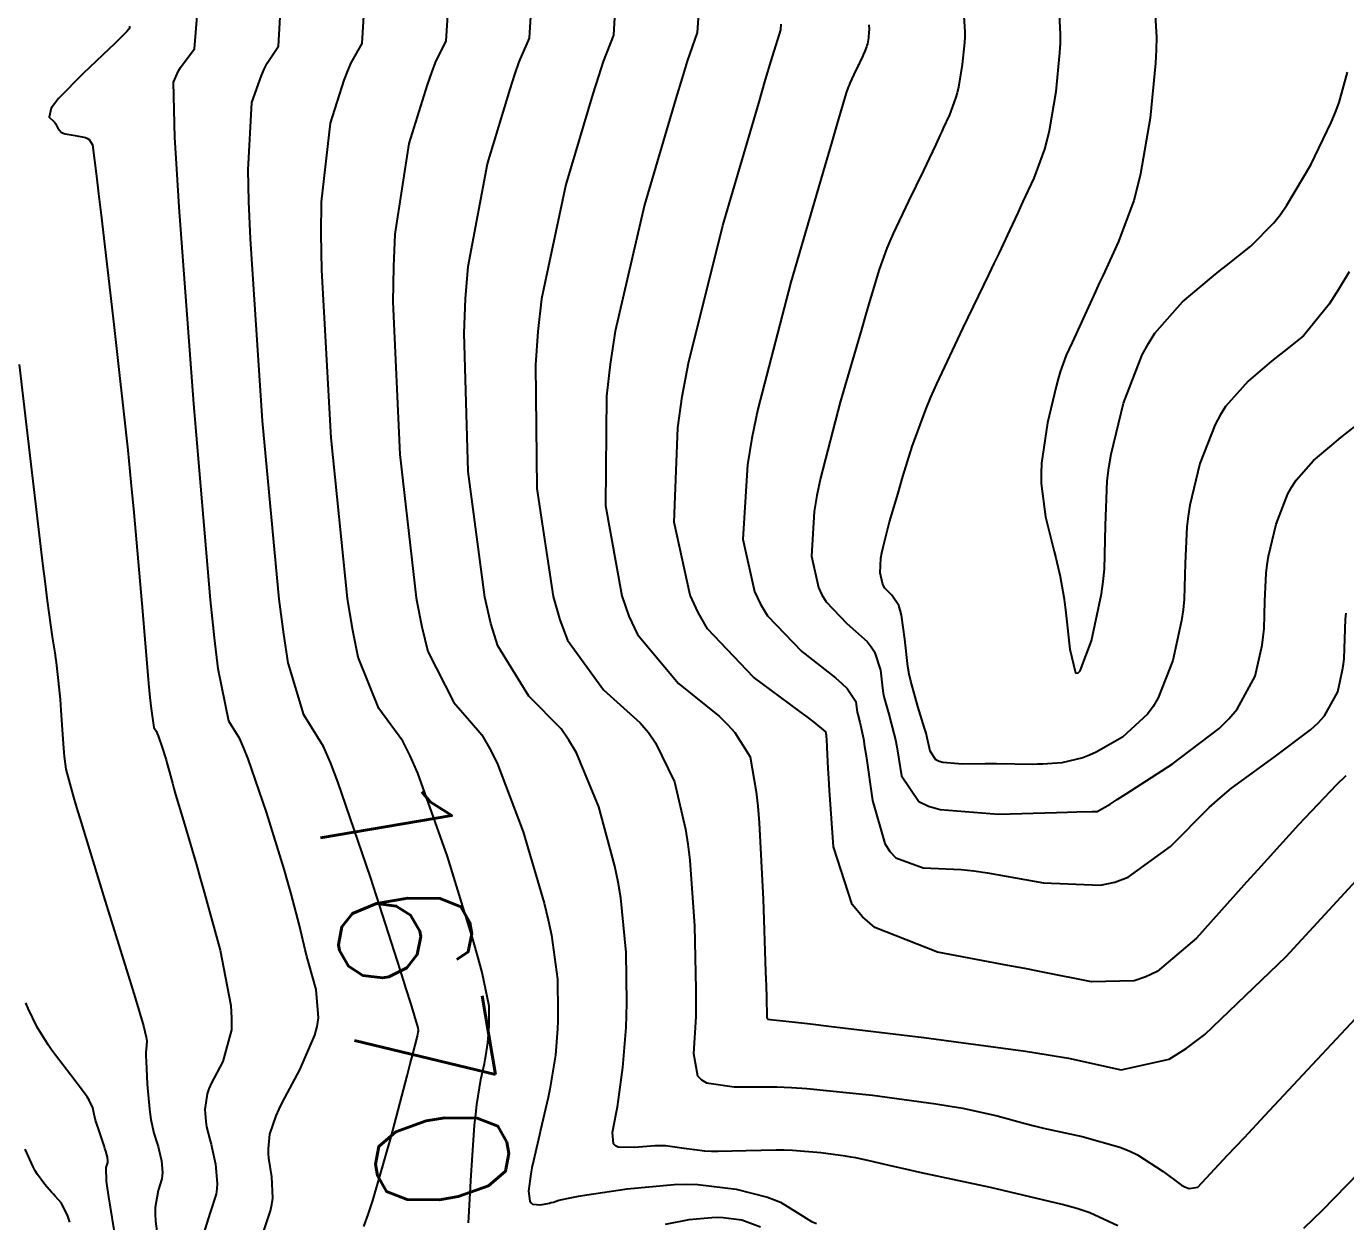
# Model space of a CAD drawing. Header units: metres. Extents: x 837475 to 838479, y 1189012 to 1191015.
# Drawn here: x 837736.96 to 837774.59, y 1189105.95 to 1189140.05 of the extents above; entities that cross this region are included whole.
import ezdxf

# ---------------------------------------------------------------- set-up
doc = ezdxf.new("R2010")
doc.units = ezdxf.units.M
doc.header["$LTSCALE"] = 0.3
doc.layers.add('COTAS 10', color=1, linetype='Continuous')
doc.layers.add('COTAS INT', color=252, linetype='Continuous')
doc.styles.get("Standard").update_dxf_attribs({"font": 'simplex.shx'})

msp = doc.modelspace()

# ---------------------------------------------------------------- linework, layer by layer
at = {"layer": 'COTAS 10'}
for points, elevation in [([(837749.571, 1189105.919), (837749.652, 1189107.282), (837749.747, 1189108.703), (837749.776, 1189109.016), (837749.805, 1189109.294), (837749.92, 1189110.006), (837750.026, 1189110.46), (837750.049, 1189110.576), (837750.07, 1189110.687), (837750.127, 1189111.05), (837750.156, 1189111.415), (837750.161, 1189111.526), (837750.163, 1189111.643), (837750.157, 1189112.104), (837749.965, 1189113.056), (837749.85, 1189113.483), (837749.709, 1189113.98), (837748.976, 1189116.366), (837748.124, 1189118.745), (837747.907, 1189119.238), (837747.698, 1189119.66), (837747.013, 1189120.588), (837746.42, 1189122.053), (837746.269, 1189122.814), (837746.189, 1189123.324), (837746.124, 1189123.729), (837745.651, 1189128.316), (837745.384, 1189133.095), (837745.37, 1189134.131), (837745.381, 1189135.042), (837745.634, 1189137.295), (837746.028, 1189138.519), (837746.128, 1189138.782), (837746.224, 1189139.012), (837746.537, 1189139.567), (837746.624, 1189140.987)], 1670), ([(837774.599, 1189118.67), (837774.33, 1189118.413), (837773.244, 1189117.277), (837772.086, 1189115.991), (837771.77, 1189115.639), (837771.456, 1189115.289), (837770.342, 1189114.038), (837769.213, 1189113.093), (837768.89, 1189112.935), (837768.562, 1189112.822), (837767.34, 1189112.79), (837765.905, 1189113.08), (837765.443, 1189113.17), (837764.953, 1189113.264), (837762.948, 1189113.641), (837761.162, 1189114.347), (837760.81, 1189114.65), (837760.519, 1189114.998), (837759.984, 1189116.642), (837759.874, 1189118.261), (837759.853, 1189118.594), (837759.835, 1189118.877), (837759.801, 1189119.484), (837759.789, 1189119.723), (837759.785, 1189119.773), (837759.78, 1189119.817), (837759.763, 1189119.922), (837759.435, 1189120.199), (837759.235, 1189120.351), (837758.988, 1189120.537), (837757.702, 1189121.484), (837756.385, 1189122.869), (837756.119, 1189123.331), (837755.895, 1189123.827), (837755.439, 1189125.905), (837755.543, 1189128.603), (837755.671, 1189129.491), (837755.844, 1189130.439), (837756.826, 1189134.373), (837757.85, 1189137.863), (837758.048, 1189138.532), (837758.209, 1189139.073), (837758.483, 1189139.951), (837758.493, 1189140.111)], 1680), ([(837739.515, 1189105.426), (837739.308, 1189106.659), (837739.273, 1189106.904), (837739.247, 1189107.108), (837739.236, 1189107.495), (837739.273, 1189107.61), (837739.278, 1189107.642), (837739.28, 1189107.674), (837739.27, 1189107.789), (837739.222, 1189107.965), (837739.2, 1189108.036), (837739.174, 1189108.115), (837739.052, 1189108.482), (837738.933, 1189108.852), (837738.91, 1189108.934), (837738.89, 1189109.006), (837738.855, 1189109.195), (837738.753, 1189109.417), (837738.692, 1189109.511), (837738.617, 1189109.619), (837738.226, 1189110.127), (837737.786, 1189110.703), (837737.679, 1189110.854), (837737.579, 1189111.001), (837737.271, 1189111.501), (837737.012, 1189112.029), (837736.943, 1189112.194)], 1660), ([(837757.902, 1189105.799), (837757.373, 1189105.999), (837756.838, 1189106.064), (837756.677, 1189106.067), (837756.51, 1189106.065), (837755.86, 1189106.003), (837755.183, 1189105.872)], 1670)]:
    msp.add_lwpolyline(points, dxfattribs=dict(at, elevation=elevation))
at = {"layer": 'COTAS INT'}
for points, elevation in [([(837743.671, 1189105.524), (837743.927, 1189106.257), (837743.965, 1189106.445), (837743.989, 1189106.627), (837743.958, 1189107.232), (837743.875, 1189107.762), (837743.866, 1189107.897), (837743.863, 1189108.026), (837743.903, 1189108.45), (837744.082, 1189108.968), (837744.167, 1189109.157), (837744.268, 1189109.365), (837744.759, 1189110.281), (837745.191, 1189111.268), (837745.253, 1189111.521), (837745.272, 1189111.641), (837745.291, 1189111.766), (837745.224, 1189112.576), (837745.013, 1189113.314), (837744.96, 1189113.513), (837744.947, 1189113.566), (837744.909, 1189113.71), (837744.747, 1189114.401), (837744.513, 1189115.308), (837744.418, 1189115.641), (837744.309, 1189116.009), (837743.805, 1189117.632), (837743.282, 1189119.159), (837743.161, 1189119.465), (837743.05, 1189119.722), (837742.737, 1189120.229), (837742.433, 1189121.726), (837742.329, 1189122.607), (837742.216, 1189123.689), (837741.737, 1189129.28), (837741.321, 1189134.892), (837741.249, 1189135.987), (837741.195, 1189136.883), (837741.157, 1189138.464), (837741.299, 1189138.782), (837741.36, 1189138.882), (837741.43, 1189138.987), (837741.759, 1189139.413), (837741.898, 1189141.166)], 1666), ([(837746.585, 1189105.812), (837746.711, 1189106.161), (837746.844, 1189106.557), (837747.365, 1189108.377), (837747.818, 1189110.111), (837747.907, 1189110.453), (837747.981, 1189110.734), (837748.116, 1189111.247), (837748.139, 1189111.357), (837748.143, 1189111.383), (837748.144, 1189111.408), (837748.14, 1189111.483), (837747.922, 1189112.181), (837747.79, 1189112.599), (837747.627, 1189113.114), (837746.778, 1189115.782), (837745.846, 1189118.501), (837745.631, 1189119.048), (837745.434, 1189119.505), (837744.875, 1189120.409), (837744.426, 1189121.89), (837744.299, 1189122.71), (837744.262, 1189122.999), (837744.17, 1189123.709), (837743.694, 1189128.798), (837743.353, 1189133.993), (837743.309, 1189135.059), (837743.288, 1189135.963), (837743.395, 1189137.879), (837743.664, 1189138.65), (837743.744, 1189138.832), (837743.827, 1189138.999), (837744.148, 1189139.49), (837744.25, 1189141.162)], 1668), ([(837748.998, 1189140.812), (837748.926, 1189139.643), (837748.621, 1189139.024), (837748.512, 1189138.732), (837748.393, 1189138.388), (837747.872, 1189136.71), (837747.473, 1189134.122), (837747.43, 1189133.203), (837747.416, 1189132.197), (837747.609, 1189127.834), (837748.079, 1189123.748), (837748.099, 1189123.647), (837748.239, 1189122.917), (837748.413, 1189122.216), (837749.151, 1189120.767), (837749.599, 1189120.25), (837749.956, 1189119.836), (837750.172, 1189119.461), (837750.386, 1189119.036), (837751.134, 1189117.077), (837751.727, 1189115.038), (837751.844, 1189114.562), (837751.939, 1189114.125), (837752.111, 1189112.866), (837752.124, 1189111.92), (837752.119, 1189111.681), (837752.111, 1189111.451), (837752.05, 1189110.702), (837751.934, 1189109.957), (837751.89, 1189109.729), (837751.842, 1189109.492), (837751.625, 1189108.56), (837751.595, 1189108.429), (837751.421, 1189107.69), (837751.381, 1189107.492), (837751.347, 1189107.313), (837751.282, 1189106.824), (837751.323, 1189106.539), (837751.356, 1189106.49), (837751.397, 1189106.454), (837751.625, 1189106.428), (837751.881, 1189106.484), (837751.921, 1189106.495), (837751.94, 1189106.499), (837751.994, 1189106.513), (837752.147, 1189106.563), (837752.52, 1189106.642), (837752.712, 1189106.675), (837752.944, 1189106.713), (837754.101, 1189106.891), (837755.436, 1189107.017), (837755.779, 1189107.023), (837756.11, 1189107.015), (837757.208, 1189106.882), (837758.097, 1189106.648), (837758.296, 1189106.578), (837758.474, 1189106.504), (837758.949, 1189106.217), (837759.358, 1189105.956), (837759.496, 1189105.899)], 1672), ([(837768.095, 1189105.829), (837767.293, 1189106.208), (837766.93, 1189106.325), (837766.506, 1189106.446), (837764.465, 1189106.928), (837762.449, 1189107.357), (837762.041, 1189107.446), (837761.697, 1189107.522), (837760.999, 1189107.687), (837760.622, 1189107.771), (837760.481, 1189107.796), (837760.324, 1189107.821), (837759.625, 1189107.915), (837758.81, 1189107.984), (837758.58, 1189107.992), (837758.348, 1189107.996), (837757.494, 1189107.972), (837756.696, 1189107.951), (837756.499, 1189107.956), (837756.313, 1189107.966), (837755.728, 1189108.044), (837755.195, 1189108.114), (837755.042, 1189108.12), (837754.887, 1189108.12), (837754.305, 1189108.07), (837753.845, 1189108.081), (837753.766, 1189108.119), (837753.709, 1189108.173), (837753.677, 1189108.494), (837753.786, 1189109.035), (837753.818, 1189109.227), (837753.851, 1189109.438), (837753.973, 1189110.354), (837754.065, 1189111.487), (837754.078, 1189111.835), (837754.085, 1189112.197), (837754.066, 1189113.627), (837753.913, 1189115.194), (837753.837, 1189115.642), (837753.745, 1189116.096), (837753.291, 1189117.788), (837752.648, 1189119.326), (837752.438, 1189119.684), (837752.214, 1189120.011), (837751.288, 1189120.946), (837750.406, 1189122.379), (837750.209, 1189123.021), (837750.033, 1189123.768), (837749.566, 1189127.352), (837749.448, 1189131.298), (837749.49, 1189132.275), (837749.566, 1189133.201), (837750.111, 1189136.126), (837750.757, 1189138.257), (837750.896, 1189138.682), (837751.018, 1189139.036), (837751.315, 1189139.72), (837751.372, 1189140.637)], 1674), ([(837774.692, 1189133.047), (837774.391, 1189132.549), (837774.119, 1189132.126), (837773.392, 1189131.226), (837772.826, 1189130.779), (837772.657, 1189130.642), (837772.483, 1189130.499), (837771.809, 1189129.934), (837771.167, 1189129.207), (837771.013, 1189128.961), (837770.87, 1189128.696), (837770.436, 1189127.58), (837770.149, 1189126.388), (837770.098, 1189126.076), (837770.059, 1189125.771), (837770.019, 1189124.734), (837769.988, 1189123.708), (837769.955, 1189123.41), (837769.911, 1189123.106), (837769.662, 1189121.957), (837769.248, 1189120.9), (837769.1, 1189120.653), (837768.937, 1189120.427), (837768.229, 1189119.775), (837767.476, 1189119.345), (837767.284, 1189119.259), (837767.099, 1189119.187), (837766.495, 1189119.043), (837765.952, 1189119.006), (837765.806, 1189119), (837765.662, 1189118.997), (837765.159, 1189119.004), (837764.631, 1189119.018), (837764.307, 1189119.018), (837763.663, 1189119.005), (837763.107, 1189119.049), (837762.998, 1189119.083), (837762.907, 1189119.128), (837762.74, 1189119.37), (837762.66, 1189119.753), (837762.624, 1189119.886), (837762.583, 1189120.031), (837762.387, 1189120.651), (837762.189, 1189121.369), (837762.146, 1189121.576), (837762.108, 1189121.786), (837762.018, 1189122.572), (837761.927, 1189123.255), (837761.889, 1189123.4), (837761.846, 1189123.526), (837761.645, 1189123.823), (837761.45, 1189124.025), (837761.411, 1189124.092), (837761.378, 1189124.163), (837761.311, 1189124.459), (837761.337, 1189124.88), (837761.363, 1189125.03), (837761.396, 1189125.195), (837761.582, 1189125.913), (837761.826, 1189126.739), (837761.895, 1189126.972), (837761.966, 1189127.207), (837762.228, 1189128.071), (837762.614, 1189129.123), (837762.762, 1189129.477), (837762.929, 1189129.857), (837763.678, 1189131.454), (837764.413, 1189132.961), (837764.569, 1189133.285), (837764.705, 1189133.568), (837765.028, 1189134.252), (837765.247, 1189134.732), (837765.318, 1189134.887), (837765.394, 1189135.051), (837765.705, 1189135.721), (837766.009, 1189136.546), (837766.08, 1189136.807), (837766.146, 1189137.083), (837766.337, 1189138.197), (837766.444, 1189139.3), (837766.457, 1189139.569), (837766.462, 1189139.821), (837766.419, 1189140.599)], 1686), ([(837769.133, 1189140.852), (837769.194, 1189139.746), (837769.187, 1189139.387), (837769.169, 1189139.005), (837769.017, 1189137.435), (837768.745, 1189135.849), (837768.651, 1189135.457), (837768.55, 1189135.085), (837768.117, 1189133.912), (837767.675, 1189132.958), (837767.567, 1189132.725), (837767.466, 1189132.505), (837767.154, 1189131.821), (837766.908, 1189131.283), (837766.848, 1189131.154), (837766.792, 1189131.034), (837766.621, 1189130.675), (837766.45, 1189130.196), (837766.394, 1189130), (837766.334, 1189129.776), (837766.09, 1189128.743), (837765.918, 1189127.594), (837765.905, 1189127.298), (837765.906, 1189127.012), (837766.034, 1189126.061), (837766.234, 1189125.26), (837766.281, 1189125.069), (837766.324, 1189124.891), (837766.45, 1189124.359), (837766.554, 1189123.771), (837766.583, 1189123.557), (837766.613, 1189123.322), (837766.726, 1189122.289), (837766.89, 1189121.61), (837766.952, 1189121.598), (837767.023, 1189121.662), (837767.34, 1189122.526), (837767.625, 1189123.859), (837767.675, 1189124.217), (837767.713, 1189124.571), (837767.745, 1189125.812), (837767.794, 1189127.085), (837767.842, 1189127.459), (837767.905, 1189127.843), (837768.258, 1189129.306), (837768.79, 1189130.677), (837768.966, 1189131.002), (837769.155, 1189131.304), (837769.943, 1189132.197), (837770.771, 1189132.89), (837770.985, 1189133.066), (837771.192, 1189133.234), (837771.886, 1189133.783), (837772.546, 1189134.445), (837772.731, 1189134.684), (837772.918, 1189134.948), (837773.603, 1189136.103), (837774.185, 1189137.306), (837774.306, 1189137.601), (837774.41, 1189137.878), (837774.643, 1189138.741)], 1688), ([(837753.745, 1189140.462), (837753.704, 1189139.797), (837753.415, 1189139.048), (837753.28, 1189138.632), (837753.121, 1189138.125), (837752.349, 1189135.541), (837751.658, 1189132.28), (837751.551, 1189131.347), (837751.479, 1189130.4), (837751.524, 1189126.869), (837751.987, 1189123.788), (837752.179, 1189123.124), (837752.399, 1189122.542), (837753.426, 1189121.125), (837754.472, 1189120.186), (837754.704, 1189119.906), (837754.91, 1189119.617), (837755.448, 1189118.499), (837755.764, 1189117.154), (837755.83, 1189116.721), (837755.888, 1189116.263), (837756.02, 1189114.389), (837756.06, 1189112.588), (837756.059, 1189112.175), (837756.053, 1189111.799), (837755.988, 1189110.752), (837756.106, 1189110.116), (837756.216, 1189110), (837756.359, 1189109.91), (837757.152, 1189109.803), (837758.371, 1189109.803), (837758.783, 1189109.782), (837759.226, 1189109.75), (837761.094, 1189109.559), (837762.902, 1189109.314), (837763.308, 1189109.25), (837763.673, 1189109.186), (837764.649, 1189108.969), (837765.453, 1189108.752), (837765.709, 1189108.689), (837765.979, 1189108.624), (837767.076, 1189108.381), (837768.156, 1189108.076), (837768.415, 1189107.972), (837768.656, 1189107.86), (837769.386, 1189107.385), (837769.913, 1189106.994), (837770.027, 1189106.935), (837770.128, 1189106.896), (837770.375, 1189106.933), (837771.224, 1189107.845), (837771.704, 1189108.358), (837772.29, 1189108.984), (837775.288, 1189112.187)], 1676), ([(837756.119, 1189140.286), (837756.094, 1189139.874), (837755.812, 1189139.06), (837755.664, 1189138.582), (837755.486, 1189137.994), (837754.588, 1189134.957), (837753.751, 1189131.36), (837753.611, 1189130.419), (837753.511, 1189129.502), (837753.481, 1189126.387), (837753.941, 1189123.808), (837754.149, 1189123.227), (837754.392, 1189122.705), (837755.564, 1189121.305), (837756.73, 1189120.362), (837756.969, 1189120.129), (837757.173, 1189119.908), (837757.605, 1189119.211), (837757.782, 1189118.212), (837757.823, 1189117.801), (837757.862, 1189117.332), (837757.974, 1189115.151), (837758.047, 1189113.078), (837758.06, 1189112.677), (837758.07, 1189112.351), (837758.082, 1189111.796), (837758.091, 1189111.744), (837758.1, 1189111.734), (837758.112, 1189111.727), (837758.178, 1189111.718), (837758.901, 1189111.642), (837759.327, 1189111.592), (837759.851, 1189111.53), (837762.562, 1189111.202), (837765.464, 1189110.813), (837766.108, 1189110.711), (837766.684, 1189110.613), (837768.192, 1189110.282), (837769.558, 1189110.588), (837770.045, 1189110.892), (837770.578, 1189111.29), (837772.897, 1189113.518), (837775.118, 1189115.931)], 1678), ([(837763.705, 1189140.346), (837763.73, 1189139.897), (837763.727, 1189139.751), (837763.719, 1189139.596), (837763.658, 1189138.96), (837763.547, 1189138.316), (837763.509, 1189138.157), (837763.468, 1189138.006), (837763.293, 1189137.53), (837763.113, 1189137.144), (837763.07, 1189137.049), (837763.029, 1189136.96), (837762.902, 1189136.682), (837762.716, 1189136.287), (837762.637, 1189136.124), (837762.547, 1189135.937), (837762.123, 1189135.067), (837761.69, 1189134.146), (837761.594, 1189133.926), (837761.509, 1189133.722), (837761.286, 1189133.115), (837761.021, 1189132.227), (837760.909, 1189131.846), (837760.779, 1189131.407), (837760.172, 1189129.333), (837759.61, 1189127.166), (837759.509, 1189126.667), (837759.433, 1189126.213), (837759.354, 1189124.941), (837759.555, 1189124.048), (837759.655, 1189123.832), (837759.773, 1189123.631), (837760.362, 1189123.02), (837760.943, 1189122.499), (837761.057, 1189122.354), (837761.151, 1189122.208), (837761.32, 1189121.682), (837761.379, 1189121.168), (837761.403, 1189121.031), (837761.431, 1189120.896), (837761.561, 1189120.426), (837761.709, 1189119.879), (837761.748, 1189119.696), (837761.786, 1189119.499), (837761.919, 1189118.67), (837762.421, 1189117.943), (837762.693, 1189117.81), (837763.022, 1189117.706), (837764.69, 1189117.576), (837766.343, 1189117.625), (837766.663, 1189117.635), (837766.923, 1189117.642), (837767.365, 1189117.652), (837767.45, 1189117.652), (837767.508, 1189117.656), (837767.872, 1189117.866), (837768.08, 1189117.996), (837768.335, 1189118.158), (837769.643, 1189119.002), (837770.988, 1189120.024), (837771.266, 1189120.298), (837771.502, 1189120.569), (837772.017, 1189121.511), (837772.209, 1189122.398), (837772.243, 1189122.633), (837772.269, 1189122.863), (837772.293, 1189123.656), (837772.323, 1189124.456), (837772.353, 1189124.692), (837772.393, 1189124.933), (837772.615, 1189125.853), (837772.949, 1189126.715), (837773.06, 1189126.92), (837773.179, 1189127.109), (837773.675, 1189127.671), (837774.195, 1189128.107), (837774.33, 1189128.218), (837774.46, 1189128.324), (837774.897, 1189128.669)], 1684), ([(837739.905, 1189140.053), (837739.898, 1189140.005), (837739.891, 1189139.989), (837739.881, 1189139.972), (837739.826, 1189139.904), (837739.592, 1189139.674), (837739.47, 1189139.556), (837739.322, 1189139.414), (837738.58, 1189138.705), (837737.88, 1189137.99), (837737.759, 1189137.844), (837737.669, 1189137.721), (837737.609, 1189137.465), (837737.735, 1189137.351), (837737.763, 1189137.317), (837737.788, 1189137.282), (837737.852, 1189137.15), (837737.956, 1189137.033), (837738.006, 1189137.008), (837738.065, 1189136.987), (837738.354, 1189136.938), (837738.641, 1189136.882), (837738.698, 1189136.855), (837738.747, 1189136.824), (837738.842, 1189136.673), (837738.957, 1189135.776), (837739.017, 1189135.274), (837739.089, 1189134.663), (837739.454, 1189131.543), (837739.85, 1189127.957), (837739.943, 1189127.052), (837740.028, 1189126.185), (837740.276, 1189123.373), (837740.446, 1189121.304), (837740.483, 1189120.906), (837740.516, 1189120.584), (837740.599, 1189120.05), (837740.667, 1189119.939), (837740.691, 1189119.883), (837740.718, 1189119.816), (837740.832, 1189119.482), (837740.943, 1189119.127), (837740.966, 1189119.046), (837740.987, 1189118.974), (837741.038, 1189118.775), (837741.124, 1189118.458), (837741.166, 1189118.311), (837741.217, 1189118.138), (837741.469, 1189117.296), (837741.81, 1189116.13), (837741.917, 1189115.752), (837742.03, 1189115.35), (837742.483, 1189113.702), (837742.793, 1189112.118), (837742.815, 1189111.757), (837742.81, 1189111.429), (837742.564, 1189110.524), (837742.226, 1189109.895), (837742.164, 1189109.742), (837742.115, 1189109.597), (837742.053, 1189109.148), (837742.082, 1189108.806), (837742.092, 1189108.729), (837742.102, 1189108.66), (837742.144, 1189108.474), (837742.205, 1189108.256), (837742.227, 1189108.167), (837742.251, 1189108.065), (837742.357, 1189107.594), (837742.405, 1189107.041), (837742.393, 1189106.888), (837742.37, 1189106.735), (837742.193, 1189106.181), (837742.015, 1189105.609)], 1664), ([(837760.991, 1189140.092), (837760.997, 1189139.972), (837760.997, 1189139.933), (837760.995, 1189139.892), (837760.978, 1189139.722), (837760.949, 1189139.55), (837760.938, 1189139.507), (837760.927, 1189139.467), (837760.88, 1189139.34), (837760.833, 1189139.236), (837760.821, 1189139.211), (837760.81, 1189139.187), (837760.776, 1189139.113), (837760.726, 1189139.007), (837760.705, 1189138.964), (837760.681, 1189138.914), (837760.568, 1189138.681), (837760.452, 1189138.435), (837760.426, 1189138.376), (837760.403, 1189138.321), (837760.344, 1189138.159), (837760.076, 1189137.248), (837759.922, 1189136.721), (837759.733, 1189136.075), (837758.762, 1189132.753), (837757.824, 1189129.136), (837757.656, 1189128.304), (837757.528, 1189127.546), (837757.396, 1189125.423), (837757.732, 1189123.932), (837757.898, 1189123.573), (837758.097, 1189123.237), (837759.079, 1189122.218), (837760.04, 1189121.471), (837760.225, 1189121.307), (837760.375, 1189121.162), (837760.621, 1189120.792), (837760.649, 1189120.55), (837760.661, 1189120.485), (837760.674, 1189120.422), (837760.735, 1189120.2), (837760.835, 1189119.728), (837760.872, 1189119.506), (837760.913, 1189119.244), (837761.098, 1189117.97), (837761.449, 1189116.744), (837761.595, 1189116.512), (837761.762, 1189116.327), (837762.544, 1189116.05), (837763.63, 1189116), (837763.989, 1189115.959), (837764.374, 1189115.906), (837765.974, 1189115.616), (837767.603, 1189115.551), (837768.006, 1189115.641), (837768.388, 1189115.777), (837769.593, 1189116.655), (837770.698, 1189117.766), (837771.016, 1189118.047), (837771.34, 1189118.318), (837772.554, 1189119.203), (837773.593, 1189119.983), (837773.806, 1189120.187), (837773.987, 1189120.387), (837774.372, 1189121.066), (837774.507, 1189121.691), (837774.531, 1189121.856), (837774.55, 1189122.019), (837774.566, 1189122.577), (837774.588, 1189123.142), (837774.609, 1189123.308)], 1682), ([(837736.75, 1189130.406), (837737.088, 1189127.558), (837737.422, 1189124.729), (837737.493, 1189124.151), (837737.554, 1189123.662), (837737.698, 1189122.637), (837737.774, 1189122.176), (837737.793, 1189122.042), (837737.812, 1189121.905), (837737.87, 1189121.389), (837737.919, 1189120.849), (837737.931, 1189120.697), (837737.942, 1189120.543), (837737.978, 1189119.98), (837738.015, 1189119.461), (837738.026, 1189119.336), (837738.038, 1189119.22), (837738.088, 1189118.865), (837738.285, 1189118.127), (837738.39, 1189117.768), (837738.518, 1189117.343), (837739.162, 1189115.249), (837739.816, 1189113.14), (837739.95, 1189112.705), (837740.063, 1189112.334), (837740.3, 1189111.535), (837740.375, 1189111.219), (837740.387, 1189111.154), (837740.394, 1189111.099), (837740.386, 1189110.979), (837740.368, 1189110.775), (837740.369, 1189110.666), (837740.373, 1189110.535), (837740.408, 1189109.872), (837740.469, 1189109.166), (837740.489, 1189109.007), (837740.51, 1189108.863), (837740.598, 1189108.478), (837740.69, 1189108.186), (837740.714, 1189108.101), (837740.737, 1189108.015), (837740.814, 1189107.691), (837740.843, 1189107.358), (837740.835, 1189107.265), (837740.821, 1189107.173), (837740.714, 1189106.838), (837740.631, 1189106.358), (837740.632, 1189106.174), (837740.643, 1189105.967), (837740.769, 1189105.035)], 1662), ([(837776.37, 1189108.781), (837773.928, 1189106.27), (837773.393, 1189105.76)], 1674), ([(837738.195, 1189105.936), (837738.143, 1189106.105), (837737.963, 1189106.482), (837737.783, 1189106.681), (837737.731, 1189106.738), (837737.679, 1189106.796), (837737.481, 1189107.012), (837737.272, 1189107.301), (837737.213, 1189107.405), (837737.152, 1189107.52), (837736.929, 1189108.02)], 1658)]:
    msp.add_lwpolyline(points, dxfattribs=dict(at, elevation=elevation))

# ---------------------------------------------------------------- texts
at = {"layer": 'COTAS 10', "insert": (837745.047, 1189118.669, 1670), "char_height": 3.8, "attachment_point": 7, "rotation": 279.5986}
msp.add_mtext('1670', dxfattribs=at)

doc.saveas('drawing.dxf')
